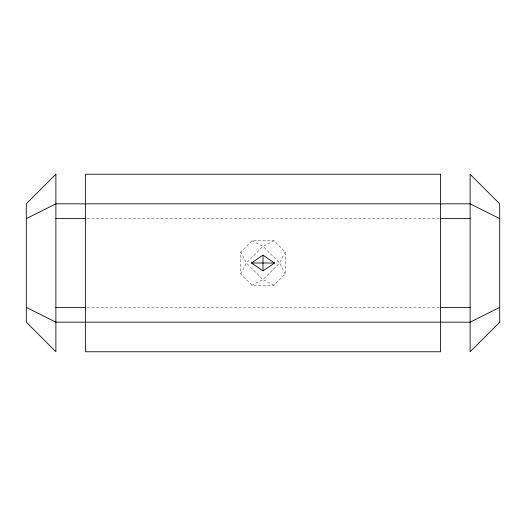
<?xml version="1.0" encoding="UTF-8"?>
<svg xmlns="http://www.w3.org/2000/svg" width="526" height="526" viewBox="0 0 526 526"><rect width="100%" height="100%" fill="white"/><g stroke="black" fill="none" stroke-linecap="round" stroke-linejoin="round"><path stroke-width="0.39" stroke-dasharray="2.63 1.97" d="M240.809 274.092L246.359 263L263 246.359L274.099 240.809L285.191 251.901L285.191 274.092L274.099 285.191L251.908 285.191L240.809 274.092L240.809 251.901L251.908 240.809L274.099 240.809M285.191 251.901L279.641 263L263 279.641L251.908 285.191M87.119 218.619L439.703 218.619M87.119 307.381L439.703 307.381M251.908 240.809L263 246.359L279.641 263L285.191 274.092M274.099 285.191L263 279.641L246.359 263L240.809 251.901"/><path stroke-width="0.79" d="M251.441 263L263 255.143L274.559 263L263 270.857L251.441 263L274.559 263M26.3 218.619L55.887 203.825L470.112 203.825L499.7 218.619M499.7 307.381L470.112 322.175L55.887 322.175L26.3 307.381M55.887 218.619L85.475 218.619M440.525 218.619L470.112 218.619M55.887 307.381L85.475 307.381M440.525 307.381L470.112 307.381M263 255.143L263 270.857M55.887 174.237L26.3 203.825L26.3 322.175L55.887 351.762L55.887 174.237M499.7 322.175L470.112 351.762L470.112 174.237L499.7 203.825L499.7 322.175M440.525 174.237L85.475 174.237L85.475 351.762L440.525 351.762L440.525 174.237"/></g></svg>
